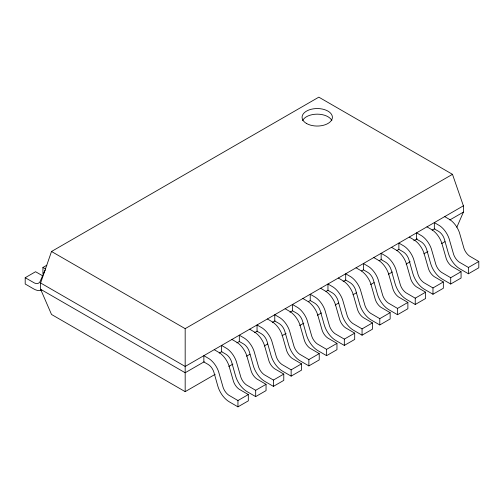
<?xml version="1.0" encoding="UTF-8"?>
<svg xmlns="http://www.w3.org/2000/svg" width="504" height="504" viewBox="0 0 504 504"><rect width="100%" height="100%" fill="white"/><g stroke="black" fill="none" stroke-linecap="round" stroke-linejoin="round"><path stroke-width="0.76" d="M215.177 374.321L185.176 391.646L51.521 314.477L40.61 289.283L40.61 282.983L51.521 251.49L318.824 97.159L452.479 174.327L463.39 205.821L463.39 212.121L456.844 227.235M41.756 290.184A17.653 10.193 60 0 1 33.724 288.931L25.2 284.01L25.2 277.71L35.564 271.725L42.664 275.82M42.928 273.773L42.928 267.473L46.815 265.23M51.521 251.49L185.176 328.652L452.479 174.327M463.39 205.821L185.176 366.446L40.61 282.983M204.227 361.746L185.176 372.746L40.61 289.283M219.202 353.102L221.924 351.527M236.893 342.884L239.614 341.315M254.589 332.671L257.311 331.096M272.28 322.453L275.001 320.884M289.976 312.241L292.698 310.666M308.347 301.631L310.388 300.453M325.956 291.463L327.965 290.304L332.224 292.767A8.826 5.097 60 0 1 338.039 300.705L341.907 314.389A17.653 10.193 60 0 0 353.537 330.265L362.061 335.185L372.424 329.206L372.424 322.906L363.201 317.533A9.929 5.733 60 0 1 357.651 309.947L353.014 293.857A16.55 9.557 60 0 0 343.76 281.219L338.329 278.025M343.085 281.572L345.807 280.003M356.057 267.788L361.488 270.982L363.479 269.804M379.109 260.776L381.83 259.207M396.78 250.576L398.821 249.398M413.771 240.767L417.173 238.802M432.123 230.171L434.845 228.602M449.795 219.964L463.39 212.121M228.816 366.446L232.905 364.083M246.544 356.208L249.953 354.243M264.272 345.977L267.681 344.005M282.001 335.74L286.096 333.377M299.735 325.502L303.824 323.14M317.463 315.265L321.552 312.902M335.191 305.033L338.6 303.062M352.92 294.796L356.328 292.824M370.648 284.558L374.062 282.593M388.382 274.321L392.471 271.958M406.111 264.09L410.199 261.727M423.839 253.852L427.928 251.49M441.567 243.615L444.975 241.649M237.951 400.541L248.321 394.556L248.321 400.856L237.951 406.841L229.427 401.921A17.653 10.193 60 0 1 217.804 386.039L213.935 372.361A8.826 5.097 60 0 0 208.121 364.417L203.855 361.96L203.855 355.66L209.286 358.854A16.55 9.557 60 0 1 218.541 371.492L223.178 387.582A9.929 5.733 60 0 0 228.728 395.168L237.951 400.541L237.951 406.841M255.679 390.304L266.049 384.319L266.049 390.619L255.679 396.604L247.162 391.684A17.653 10.193 60 0 1 235.532 375.801L231.664 362.124A8.826 5.097 60 0 0 225.849 354.18L221.59 351.723L221.59 345.423L227.014 348.617A16.55 9.557 60 0 1 236.269 361.261L240.906 377.351A9.929 5.733 60 0 0 246.456 384.93L255.679 390.304L255.679 396.604M273.414 380.066L283.777 374.081L283.777 380.381L273.414 386.366L264.89 381.446A17.653 10.193 60 0 1 253.26 365.564L249.392 351.886A8.826 5.097 60 0 0 243.577 343.949L239.318 341.485L239.318 335.185L244.742 338.379A16.55 9.557 60 0 1 253.997 351.023L258.64 367.114A9.929 5.733 60 0 0 264.191 374.692L273.414 380.066L273.414 386.366M291.142 369.835L301.505 363.85L301.505 370.15L291.142 376.129L282.618 371.209A17.653 10.193 60 0 1 270.994 355.333L267.12 341.649A8.826 5.097 60 0 0 261.305 333.711L257.046 331.248L257.046 324.954L262.477 328.142A16.55 9.557 60 0 1 271.732 340.786L276.368 356.876A9.929 5.733 60 0 0 281.919 364.461L291.142 369.835L291.142 376.129M308.87 359.598L319.234 353.613L319.234 359.913L308.87 365.898L300.346 360.977A17.653 10.193 60 0 1 288.723 345.095L284.848 331.411A8.826 5.097 60 0 0 279.04 323.474L274.774 321.017L274.774 314.716L280.205 317.911A16.55 9.557 60 0 1 289.46 330.548L294.097 346.639A9.929 5.733 60 0 0 299.647 354.224L308.87 359.598L308.87 365.898M326.598 349.36L336.962 343.375L336.962 349.675L326.598 355.66L318.074 350.74A17.653 10.193 60 0 1 306.451 334.858L302.576 321.18A8.826 5.097 60 0 0 296.768 313.236L292.503 310.779L292.503 304.479L297.933 307.673A16.55 9.557 60 0 1 307.188 320.317L311.825 336.407A9.929 5.733 60 0 0 317.375 343.986L326.598 349.36L326.598 355.66M344.326 339.123L354.696 333.138L354.696 339.438L344.326 345.423L335.803 340.502A17.653 10.193 60 0 1 324.179 324.62L320.311 310.943A8.826 5.097 60 0 0 314.496 303.005L310.237 300.541L310.237 294.242L315.661 297.436A16.55 9.557 60 0 1 324.916 310.08L329.553 326.17A9.929 5.733 60 0 0 335.103 333.749L344.326 339.123L344.326 345.423M327.965 290.304L327.965 284.004L333.39 287.198A16.55 9.557 60 0 1 342.644 299.842L347.288 315.932A9.929 5.733 60 0 0 352.838 323.518L362.061 328.885L372.424 322.906M379.789 318.654L390.153 312.669L390.153 318.969L379.789 324.954L371.265 320.027A17.653 10.193 60 0 1 359.642 304.151L355.767 290.468A8.826 5.097 60 0 0 349.952 282.53L345.694 280.073L345.694 273.773L351.124 276.967A16.55 9.557 60 0 1 360.379 289.605L365.016 305.695A9.929 5.733 60 0 0 370.566 313.28L379.789 318.654L379.789 324.954M397.517 308.416L407.881 302.432L407.881 308.731L397.517 314.716L388.994 309.796A17.653 10.193 60 0 1 377.37 293.914L373.495 280.237A8.826 5.097 60 0 0 367.687 272.292L363.422 269.835L363.422 263.535L368.852 266.729A16.55 9.557 60 0 1 378.107 279.367L382.744 295.464A9.929 5.733 60 0 0 388.294 303.043L397.517 308.416L397.517 314.716M415.246 298.179L425.609 292.194L425.609 298.494L415.246 304.479L406.722 299.559A17.653 10.193 60 0 1 395.098 283.676L391.224 269.999A8.826 5.097 60 0 0 385.415 262.061L381.15 259.598L381.15 253.298L386.581 256.492A16.55 9.557 60 0 1 395.835 269.136L400.472 285.226A9.929 5.733 60 0 0 406.022 292.805L415.246 298.179L415.246 304.479M432.974 287.942L443.344 281.963L443.344 288.257L432.974 294.242L424.45 289.321A17.653 10.193 60 0 1 412.826 273.445L408.958 259.762A8.826 5.097 60 0 0 403.143 251.824L398.878 249.36L398.878 243.06L404.309 246.254A16.55 9.557 60 0 1 413.564 258.899L418.2 274.989A9.929 5.733 60 0 0 423.751 282.574L432.974 287.942L432.974 294.242M450.708 277.71L461.072 271.725L461.072 278.025L450.708 284.01L442.184 279.084A17.653 10.193 60 0 1 430.555 263.208L426.686 249.524A8.826 5.097 60 0 0 420.871 241.586L416.613 239.129L416.613 232.829L422.037 236.023A16.55 9.557 60 0 1 431.292 248.661L435.929 264.751A9.929 5.733 60 0 0 441.485 272.336L450.708 277.71L450.708 284.01M468.436 267.473L478.8 261.488L478.8 267.788L468.436 273.773L459.913 268.853A17.653 10.193 60 0 1 448.289 252.97L444.415 239.293A8.826 5.097 60 0 0 438.6 231.349L434.341 228.892L434.341 222.592L439.771 225.786A16.55 9.557 60 0 1 449.026 238.423L453.663 254.52A9.929 5.733 60 0 0 459.213 262.099L468.436 267.473L468.436 273.773M444.704 216.607L450.135 219.801A16.55 9.557 60 0 1 459.39 232.445L464.026 248.535A9.929 5.733 60 0 0 469.577 256.114L478.8 261.488M426.976 226.844L432.407 230.038A16.55 9.557 60 0 1 441.661 242.676L446.298 258.766A9.929 5.733 60 0 0 451.849 266.351L461.072 271.725M409.248 237.082L414.672 240.276A16.55 9.557 60 0 1 423.927 252.913L428.57 269.004A9.929 5.733 60 0 0 434.12 276.589L443.344 281.963M391.52 247.313L396.944 250.507A16.55 9.557 60 0 1 406.199 263.151L410.836 279.241A9.929 5.733 60 0 0 416.386 286.82L425.609 292.194M373.785 257.55L379.216 260.744A16.55 9.557 60 0 1 388.471 273.389L393.107 289.479A9.929 5.733 60 0 0 398.658 297.058L407.881 302.432M390.153 312.669L380.929 307.295A9.929 5.733 60 0 1 375.379 299.71L370.742 283.62A16.55 9.557 60 0 0 361.488 270.982M320.601 288.257L326.025 291.451A16.55 9.557 60 0 1 335.28 304.095L339.923 320.185A9.929 5.733 60 0 0 345.473 327.764L354.696 333.138M302.873 298.494L308.297 301.688A16.55 9.557 60 0 1 317.552 314.332L322.188 330.422A9.929 5.733 60 0 0 327.739 338.001L336.962 343.375M285.138 308.731L290.569 311.926A16.55 9.557 60 0 1 299.823 324.563L304.46 340.66A9.929 5.733 60 0 0 310.01 348.239L319.234 353.613M267.41 318.969L272.84 322.163A16.55 9.557 60 0 1 282.095 334.801L286.732 350.891A9.929 5.733 60 0 0 292.282 358.476L301.505 363.85M249.682 329.2L255.112 332.394A16.55 9.557 60 0 1 264.367 345.038L269.004 361.129A9.929 5.733 60 0 0 274.554 368.714L283.777 374.081M231.953 339.438L237.378 342.632A16.55 9.557 60 0 1 246.632 355.276L251.276 371.366A9.929 5.733 60 0 0 256.826 378.945L266.049 384.319M214.225 349.675L219.649 352.869A16.55 9.557 60 0 1 228.904 365.507L233.541 381.604A9.929 5.733 60 0 0 239.091 389.183L248.321 394.556M42.928 267.473L45.511 268.96M25.2 277.71L34.423 282.983A9.929 5.733 60 0 0 39.974 281.812L44.61 271.076A16.55 9.557 60 0 1 45.196 270.245M362.061 328.885L362.061 335.185M185.176 328.652L185.176 391.646M302.589 120.639A15.158 8.751 0 0 1 317.23 114.156A15.158 8.751 0 0 1 331.878 120.639M306.514 123.486A15.158 8.751 0 0 0 331.878 119.561A15.158 8.751 0 0 0 313.312 108.845A15.158 8.751 0 0 0 306.514 123.486"/></g></svg>
